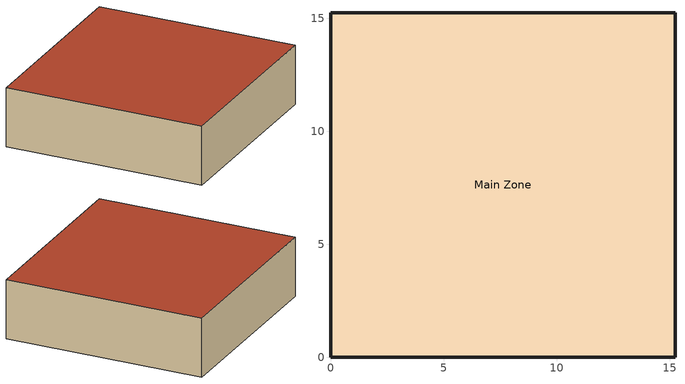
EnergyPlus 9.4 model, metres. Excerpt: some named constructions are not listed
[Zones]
Main Zone
 floor adiabatic (FLOOR): 15.24,0 0,0 0,15.24 15.24,15.24 z0
 wall outside (R13WALL): 0,0 15.24,0 15.24,15.24 0,15.24 0,0 z0:4.57
 roof outside (ROOF31): 0,15.24 0,0 15.24,0 15.24,15.24 z4.57
[Table:IndependentVariable]
Mode4_Ma: Linear, Cubic, 1, 0, Dimensionless, 2.124, 2.5059, 2.8878
Mode4_OAF; Mode5_OAF: Linear, Cubic, 1, 0, Dimensionless, -100, 0, 100
Mode4_Toa: Linear, Cubic, 100, -20, Dimensionless, 14.088, 18.879, 23.67
Mode4_Tra; Mode5_Tra: Linear, Cubic, 100, -20, Dimensionless, -100, 0, 100
Mode4_Woa: Linear, Cubic, 0.03, 0, Dimensionless, 0.00482, 0.00516, 0.00857, 0.00901, 0.01229, 0.01232
Mode4_Wra; Mode5_Wra: Linear, Cubic, 0.03, 0, Dimensionless, -100, 0, 100
Mode5_Ma: Linear, Cubic, 1, 0, Dimensionless, 2.19992, 2.60876, 3.0176
Mode5_Toa: Linear, Cubic, 100, -20, Dimensionless, 12.1111, 17.33055, 22.55
Mode5_Woa: Linear, Cubic, 0.03, 0, Dimensionless, 0.00757, 0.00835, 0.00851, 0.00978, 0.01176, 0.012
[Table:IndependentVariableList]
Mode4_IndependentVariableList: Mode4_Toa, Mode4_Woa, Mode4_Tra, Mode4_Wra, Mode4_Ma, Mode4_OAF
Mode5_IndependentVariableList: Mode5_Toa, Mode5_Woa, Mode5_Tra, Mode5_Wra, Mode5_Ma, Mode5_OAF
[Table:Lookup]
Mode4_TSA_lookup: Mode4_IndependentVariableList, 9999, -9999, DivisorOnly, Dimensionless, 15.4992, 15.4992, 15.4992, 15.52686, 15.52686, 15.52686, 15.55452, 15.55452, 15.55452, 15.4992, 15.4992, 15.4992, 15.52686, 15.52686, 15.52686, 15.55452, 15.55452, 15.55452, 15.4992, 15.4992, 15.4992, 15.52686, 15.52686, 15.52686, 15.55452, 15.55452, 15.55452, 15.4992, 15.4992, 15.4992, 15.52686, 15.52686, 15.52686, 15.55452, 15.55452, 15.55452, 15.4992, 15.4992, 15.4992, 15.52686, 15.52686, 15.52686, 15.55452, 15.55452, 15.55452, 15.4992, 15.4992, 15.4992, 15.52686, 15.52686, 15.52686, 15.55452, 15.55452, 15.55452, 15.4992, 15.4992, 15.4992, 15.52686, 15.52686, 15.52686, 15.55452, 15.55452, 15.55452, 15.4992, 15.4992, 15.4992, 15.52686, 15.52686, 15.52686, 15.55452, 15.55452, 15.55452, 15.4992, 15.4992, 15.4992, 15.52686, 15.52686, 15.52686, 15.55452, 15.55452, 15.55452, 15.50075, 15.50075, 15.50075, 15.52841, 15.52841, 15.52841, 15.55607, 15.55607, 15.55607, 15.50075, 15.50075, 15.50075, 15.52841, 15.52841, 15.52841, 15.55607, 15.55607, 15.55607, 15.50075, 15.50075, 15.50075, 15.52841, 15.52841, 15.52841, 15.55607, 15.55607, 15.55607, 15.50075, 15.50075, 15.50075, 15.52841, 15.52841, 15.52841, 15.55607, 15.55607, 15.55607, 15.50075, 15.50075, 15.50075, 15.52841, 15.52841, 15.52841, 15.55607, 15.55607, 15.55607, 15.50075, 15.50075, 15.50075, 15.52841, 15.52841, 15.52841, 15.55607, 15.55607, 15.55607, 15.50075, 15.50075, 15.50075, 15.52841, 15.52841, 15.52841, 15.55607, 15.55607, 15.55607, 15.50075, 15.50075, 15.50075, 15.52841, 15.52841, 15.52841, 15.55607, 15.55607, 15.55607, 15.50075, 15.50075, 15.50075, 15.52841, 15.52841, 15.52841, 15.55607, 15.55607, 15.55607, 15.5163, 15.5163, 15.5163, 15.54396, 15.54396, 15.54396, 15.57162, 15.57162, 15.57162, 15.5163, 15.5163, 15.5163, 15.54396, 15.54396, 15.54396, 15.57162, 15.57162, 15.57162, 15.5163, 15.5163, 15.5163, 15.54396, 15.54396, 15.54396, 15.57162, 15.57162, 15.57162, 15.5163, 15.5163, 15.5163, 15.54396, 15.54396, 15.54396, 15.57162, 15.57162, 15.57162, 15.5163, 15.5163, 15.5163, 15.54396, 15.54396, 15.54396, 15.57162, 15.57162, 15.57162, 15.5163, 15.5163, 15.5163, 15.54396, 15.54396, 15.54396, 15.57162, 15.57162, 15.57162, 15.5163, 15.5163, 15.5163, 15.54396, 15.54396, 15.54396, 15.57162, 15.57162, 15.57162, 15.5163, 15.5163, 15.5163, 15.54396, 15.54396, 15.54396, 15.57162, 15.57162, 15.57162, 15.5163, 15.5163, 15.5163, 15.54396, 15.54396, 15.54396, 15.57162, 15.57162, 15.57162, 15.51832, 15.51832, 15.51832, 15.54598, 15.54598, 15.54598, 15.57364, 15.57364, 15.57364, 15.51832, 15.51832, 15.51832, 15.54598, 15.54598, 15.54598, 15.57364, 15.57364, 15.57364, 15.51832, 15.51832, 15.51832, 15.54598, 15.54598, 15.54598, 15.57364, 15.57364, 15.57364, 15.51832, 15.51832, 15.51832, 15.54598, 15.54598, 15.54598, 15.57364, 15.57364, 15.57364, 15.51832, 15.51832, 15.51832, 15.54598, 15.54598, 15.54598, 15.57364, 15.57364, 15.57364, 15.51832, 15.51832, 15.51832, 15.54598, 15.54598, 15.54598, 15.57364, 15.57364, 15.57364, 15.51832, 15.51832, 15.51832, 15.54598, 15.54598, 15.54598, 15.57364, 15.57364, 15.57364, 15.51832, 15.51832, 15.51832, 15.54598, 15.54598, 15.54598, 15.57364, 15.57364, 15.57364, 15.51832, 15.51832, 15.51832, 15.54598, 15.54598, 15.54598, 15.57364, 15.57364, 15.57364, 15.53327, 15.53327, 15.53327, 15.56093, 15.56093, 15.56093, 15.58859, 15.58859, 15.58859, 15.53327, 15.53327, 15.53327, 15.56093, 15.56093, 15.56093, 15.58859, 15.58859, 15.58859, 15.53327, 15.53327, 15.53327, 15.56093, 15.56093, 15.56093, 15.58859, 15.58859, 15.58859, 15.53327, 15.53327, 15.53327, 15.56093, 15.56093, 15.56093, 15.58859, 15.58859, 15.58859, 15.53327, 15.53327, 15.53327, 15.56093, 15.56093, 15.56093, 15.58859, 15.58859, 15.58859, 15.53327, 15.53327, 15.53327, 15.56093, 15.56093, 15.56093, 15.58859, 15.58859, 15.58859, 15.53327, 15.53327, 15.53327, 15.56093, 15.56093, 15.56093, 15.58859, 15.58859, 15.58859, 15.53327, 15.53327, 15.53327, 15.56093, 15.56093, 15.56093, 15.58859, 15.58859, 15.58859, 15.53327, 15.53327, 15.53327, 15.56093, 15.56093, 15.56093, 15.58859, 15.58859, 15.58859, 15.53341, 15.53341, 15.53341, 15.56107, 15.56107, 15.56107, 15.58873, 15.58873, 15.58873, 15.53341, 15.53341, 15.53341, 15.56107, 15.56107, 15.56107, 15.58873, 15.58873, 15.58873, 15.53341, 15.53341, 15.53341, 15.56107, 15.56107, 15.56107, 15.58873, 15.58873, 15.58873, 15.53341, 15.53341, 15.53341, 15.56107, 15.56107, 15.56107, 15.58873, 15.58873, 15.58873, 15.53341, 15.53341, 15.53341, 15.56107, 15.56107, 15.56107, 15.58873, 15.58873, 15.58873, 15.53341, 15.53341, 15.53341, 15.56107, 15.56107, 15.56107, 15.58873, 15.58873, 15.58873, 15.53341, 15.53341, 15.53341, 15.56107, 15.56107, 15.56107, 15.58873, 15.58873, 15.58873, 15.53341, 15.53341, 15.53341, 15.56107, 15.56107, 15.56107, 15.58873, 15.58873, 15.58873, 15.53341, 15.53341, 15.53341, 15.56107, 15.56107, 15.56107, 15.58873, 15.58873, 15.58873, 19.64523, 19.64523, 19.64523, 19.67289, 19.67289, 19.67289, 19.70055, 19.70055, 19.70055, 19.64523, 19.64523, 19.64523, 19.67289, 19.67289, 19.67289, 19.70055, 19.70055, 19.70055, 19.64523, 19.64523, 19.64523, 19.67289, 19.67289, 19.67289, 19.70055, 19.70055, 19.70055, 19.64523, 19.64523, 19.64523, 19.67289, 19.67289, 19.67289, 19.70055, 19.70055, 19.70055, 19.64523, 19.64523, 19.64523, 19.67289, 19.67289, 19.67289, 19.70055, 19.70055, 19.70055, 19.64523, 19.64523, 19.64523, 19.67289, 19.67289, 19.67289, 19.70055, 19.70055, 19.70055, 19.64523, 19.64523, 19.64523, 19.67289, 19.67289, 19.67289, 19.70055, 19.70055, 19.70055, 19.64523, 19.64523, 19.64523, 19.67289, 19.67289, 19.67289, 19.70055, 19.70055, 19.70055, 19.64523, 19.64523, 19.64523, 19.67289, 19.67289, 19.67289, 19.70055, 19.70055, 19.70055, 19.64679, 19.64679, 19.64679, 19.67445, 19.67445, 19.67445, 19.70211, 19.70211, 19.70211, 19.64679, 19.64679, 19.64679, 19.67445, 19.67445, 19.67445, 19.70211, 19.70211, 19.70211, 19.64679, 19.64679, 19.64679, 19.67445, 19.67445, 19.67445, 19.70211, 19.70211, 19.70211, 19.64679, 19.64679, 19.64679, 19.67445, 19.67445, 19.67445, 19.70211, 19.70211, 19.70211, 19.64679, 19.64679, 19.64679, 19.67445, 19.67445, 19.67445, 19.70211, 19.70211, 19.70211, 19.64679, 19.64679, 19.64679, 19.67445, 19.67445, 19.67445, 19.70211, 19.70211, 19.70211, 19.64679, 19.64679, 19.64679, 19.67445, 19.67445, 19.67445, 19.70211, 19.70211, 19.70211, 19.64679, 19.64679, 19.64679, 19.67445, 19.67445, 19.67445, 19.70211, 19.70211, 19.70211, 19.64679, 19.64679, 19.64679, 19.67445, 19.67445, 19.67445, 19.70211, 19.70211, 19.70211, 19.66233, 19.66233, 19.66233, 19.68999, 19.68999, 19.68999, 19.71765, 19.71765, 19.71765, 19.66233, 19.66233, 19.66233, 19.68999, 19.68999, 19.68999, 19.71765, 19.71765, 19.71765, 19.66233, 19.66233, 19.66233, 19.68999, 19.68999, 19.68999, 19.71765, 19.71765, 19.71765, 19.66233, 19.66233, 19.66233, 19.68999, 19.68999, 19.68999, 19.71765, 19.71765, 19.71765, 19.66233, 19.66233, 19.66233, 19.68999, 19.68999, 19.68999, 19.71765, 19.71765, 19.71765, 19.66233, 19.66233, 19.66233, 19.68999, 19.68999, 19.68999, 19.71765, 19.71765, 19.71765, 19.66233, 19.66233, 19.66233, 19.68999, 19.68999, 19.68999, 19.71765, 19.71765, 19.71765, 19.66233, 19.66233, 19.66233, 19.68999, 19.68999, 19.68999, 19.71765, 19.71765, 19.71765, 19.66233, 19.66233, 19.66233, 19.68999, 19.68999, 19.68999, 19.71765, 19.71765, 19.71765, 19.66434, 19.66434, 19.66434, 19.692, 19.692, 19.692, 19.71966, 19.71966, 19.71966, 19.66434, 19.66434, 19.66434, 19.692, 19.692, 19.692, 19.71966, 19.71966, 19.71966, 19.66434, 19.66434, 19.66434, 19.692, 19.692, 19.692, 19.71966, 19.71966, 19.71966, 19.66434, 19.66434, 19.66434, 19.692, 19.692, 19.692, 19.71966, 19.71966, 19.71966, 19.66434, 19.66434, 19.66434, 19.692, 19.692, 19.692, 19.71966, 19.71966, 19.71966, 19.66434, 19.66434, 19.66434, 19.692, 19.692, 19.692, 19.71966, 19.71966, 19.71966, 19.66434, 19.66434, 19.66434, 19.692, 19.692, 19.692, 19.71966, 19.71966, 19.71966, 19.66434, 19.66434, 19.66434, 19.692, 19.692, 19.692, 19.71966, 19.71966, 19.71966, 19.66434, 19.66434, 19.66434, 19.692, 19.692, 19.692, 19.71966, 19.71966, 19.71966, 19.67929, 19.67929, 19.67929, 19.70695, 19.70695, 19.70695, 19.73461, 19.73461, 19.73461, 19.67929, 19.67929, 19.67929, 19.70695, 19.70695, 19.70695, 19.73461, 19.73461, 19.73461, 19.67929, 19.67929, 19.67929, 19.70695, 19.70695, 19.70695, 19.73461, 19.73461, 19.73461, 19.67929, 19.67929, 19.67929, 19.70695, 19.70695, 19.70695, 19.73461, 19.73461, 19.73461, 19.67929, 19.67929, 19.67929, 19.70695, 19.70695, 19.70695, 19.73461, 19.73461, 19.73461, 19.67929, 19.67929, 19.67929, 19.70695, 19.70695, 19.70695, 19.73461, 19.73461, 19.73461, 19.67929, 19.67929, 19.67929, 19.70695, 19.70695, 19.70695, 19.73461, 19.73461, 19.73461, 19.67929, 19.67929, 19.67929, 19.70695, 19.70695, 19.70695, 19.73461, 19.73461, 19.73461, 19.67929, 19.67929, 19.67929, 19.70695, 19.70695, 19.70695, 19.73461, 19.73461, 19.73461, 19.67943, 19.67943, 19.67943, 19.70709, 19.70709, 19.70709, 19.73476, 19.73476, 19.73476, 19.67943, 19.67943, 19.67943, 19.70709, 19.70709, 19.70709, 19.73476, 19.73476, 19.73476, 19.67943, 19.67943, 19.67943, 19.70709, 19.70709, 19.70709, 19.73476, 19.73476, 19.73476, 19.67943, 19.67943, 19.67943, 19.70709, 19.70709, 19.70709, 19.73476, 19.73476, 19.73476, 19.67943, 19.67943, 19.67943, 19.70709, 19.70709, 19.70709, 19.73476, 19.73476, 19.73476, 19.67943, 19.67943, 19.67943, 19.70709, 19.70709, 19.70709, 19.73476, 19.73476, 19.73476, 19.67943, 19.67943, 19.67943, 19.70709, 19.70709, 19.70709, 19.73476, 19.73476, 19.73476, 19.67943, 19.67943, 19.67943, 19.70709, 19.70709, 19.70709, 19.73476, 19.73476, 19.73476, 19.67943, 19.67943, 19.67943, 19.70709, 19.70709, 19.70709, 19.73476, 19.73476, 19.73476, 23.79127, 23.79127, 23.79127, 23.81893, 23.81893, 23.81893, 23.84659, 23.84659, 23.84659, 23.79127, 23.79127, 23.79127, 23.81893, 23.81893, 23.81893, 23.84659, 23.84659, 23.84659, 23.79127, 23.79127, 23.79127, 23.81893, 23.81893, 23.81893, 23.84659, 23.84659, 23.84659, 23.79127, 23.79127, 23.79127, 23.81893, 23.81893, 23.81893, 23.84659, 23.84659, 23.84659, 23.79127, 23.79127, 23.79127, 23.81893, 23.81893, 23.81893, 23.84659, 23.84659, 23.84659, 23.79127, 23.79127, 23.79127, 23.81893, 23.81893, 23.81893, 23.84659, 23.84659, 23.84659, 23.79127, 23.79127, 23.79127, 23.81893, 23.81893, 23.81893, 23.84659, 23.84659, 23.84659, 23.79127, 23.79127, 23.79127, 23.81893, 23.81893, 23.81893, 23.84659, 23.84659, 23.84659, 23.79127, 23.79127, 23.79127, 23.81893, 23.81893, 23.81893, 23.84659, 23.84659, 23.84659, 23.79283, 23.79283, 23.79283, 23.82049, 23.82049, 23.82049, 23.84815, 23.84815, 23.84815, 23.79283, 23.79283, 23.79283, 23.82049, 23.82049, 23.82049, 23.84815, 23.84815, 23.84815, 23.79283, 23.79283, 23.79283, 23.82049, 23.82049, 23.82049, 23.84815, 23.84815, 23.84815, 23.79283, 23.79283, 23.79283, 23.82049, 23.82049, 23.82049, 23.84815, 23.84815, 23.84815, 23.79283, 23.79283, 23.79283, 23.82049, 23.82049, 23.82049, 23.84815, 23.84815, 23.84815, 23.79283, 23.79283, 23.79283, 23.82049, 23.82049, 23.82049, 23.84815, 23.84815, 23.84815, 23.79283, 23.79283, 23.79283, 23.82049, 23.82049, 23.82049, 23.84815, 23.84815, 23.84815, 23.79283, 23.79283, 23.79283, 23.82049, 23.82049, 23.82049, 23.84815, 23.84815, 23.84815, 23.79283, 23.79283, 23.79283, 23.82049, 23.82049, 23.82049, 23.84815, 23.84815, 23.84815, 23.80836, 23.80836, 23.80836, 23.83602, 23.83602, 23.83602, 23.86369, 23.86369, 23.86369, 23.80836, 23.80836, 23.80836, 23.83602, 23.83602, 23.83602, 23.86369, 23.86369, 23.86369, 23.80836, 23.80836, 23.80836, 23.83602, 23.83602, 23.83602, 23.86369, 23.86369, 23.86369, 23.80836, 23.80836, 23.80836, 23.83602, 23.83602, 23.83602, 23.86369, 23.86369, 23.86369, 23.80836, 23.80836, 23.80836, 23.83602, 23.83602, 23.83602, 23.86369, 23.86369, 23.86369, 23.80836, 23.80836, 23.80836, 23.83602, 23.83602, 23.83602, 23.86369, 23.86369, 23.86369, 23.80836, 23.80836, 23.80836, 23.83602, 23.83602, 23.83602, 23.86369, 23.86369, 23.86369, 23.80836, 23.80836, 23.80836, 23.83602, 23.83602, 23.83602, 23.86369, 23.86369, 23.86369, 23.80836, 23.80836, 23.80836, 23.83602, 23.83602, 23.83602, 23.86369, 23.86369, 23.86369, 23.81037, 23.81037, 23.81037, 23.83803, 23.83803, 23.83803, 23.86569, 23.86569, 23.86569, 23.81037, 23.81037, 23.81037, 23.83803, 23.83803, 23.83803, 23.86569, 23.86569, 23.86569, 23.81037, 23.81037, 23.81037, 23.83803, 23.83803, 23.83803, 23.86569, 23.86569, 23.86569, 23.81037, 23.81037, 23.81037, 23.83803, 23.83803, 23.83803, 23.86569, 23.86569, 23.86569, 23.81037, 23.81037, 23.81037, 23.83803, 23.83803, 23.83803, 23.86569, 23.86569, 23.86569, 23.81037, 23.81037, 23.81037, 23.83803, 23.83803, 23.83803, 23.86569, 23.86569, 23.86569, 23.81037, 23.81037, 23.81037, 23.83803, 23.83803, 23.83803, 23.86569, 23.86569, 23.86569, 23.81037, 23.81037, 23.81037, 23.83803, 23.83803, 23.83803, 23.86569, 23.86569, 23.86569, 23.81037, 23.81037, 23.81037, 23.83803, 23.83803, 23.83803, 23.86569, 23.86569, 23.86569, 23.82533, 23.82533, 23.82533, 23.85299, 23.85299, 23.85299, 23.88065, 23.88065, 23.88065, 23.82533, 23.82533, 23.82533, 23.85299, 23.85299, 23.85299, 23.88065, 23.88065, 23.88065, 23.82533, 23.82533, 23.82533, 23.85299, 23.85299, 23.85299, 23.88065, 23.88065, 23.88065, 23.82533, 23.82533, 23.82533, 23.85299, 23.85299, 23.85299, 23.88065, 23.88065, 23.88065, 23.82533, 23.82533, 23.82533, 23.85299, 23.85299, 23.85299, 23.88065, 23.88065, 23.88065, 23.82533, 23.82533, 23.82533, 23.85299, 23.85299, 23.85299, 23.88065, 23.88065, 23.88065, 23.82533, 23.82533, 23.82533, 23.85299, 23.85299, 23.85299, 23.88065, 23.88065, 23.88065, 23.82533, 23.82533, 23.82533, 23.85299, 23.85299, 23.85299, 23.88065, 23.88065, 23.88065, 23.82533, 23.82533, 23.82533, 23.85299, 23.85299, 23.85299, 23.88065, 23.88065, 23.88065, 23.82547, 23.82547, 23.82547, 23.85313, 23.85313, 23.85313, 23.88079, 23.88079, 23.88079, 23.82547, 23.82547, 23.82547, 23.85313, 23.85313, 23.85313, 23.88079, 23.88079, 23.88079, 23.82547, 23.82547, 23.82547, 23.85313, 23.85313, 23.85313, 23.88079, 23.88079, 23.88079, 23.82547, 23.82547, 23.82547, 23.85313, 23.85313, 23.85313, 23.88079, 23.88079, 23.88079, 23.82547, 23.82547, 23.82547, 23.85313, 23.85313, 23.85313, 23.88079, 23.88079, 23.88079, 23.82547, 23.82547, 23.82547, 23.85313, 23.85313, 23.85313, 23.88079, 23.88079, 23.88079, 23.82547, 23.82547, 23.82547, 23.85313, 23.85313, 23.85313, 23.88079, 23.88079, 23.88079, 23.82547, 23.82547, 23.82547, 23.85313, 23.85313, 23.85313, 23.88079, 23.88079, 23.88079, 23.82547, 23.82547, 23.82547, 23.85313, 23.85313, 23.85313, 23.88079, 23.88079, 23.88079
Mode4_wSA_lookup: Mode4_IndependentVariableList, 9999, -9999, DivisorOnly, Dimensionless, 0.00482, 0.00482, 0.00482, 0.00482, 0.00482, 0.00482, 0.00482, 0.00482, 0.00482, 0.00482, 0.00482, 0.00482, 0.00482, 0.00482, 0.00482, 0.00482, 0.00482, 0.00482, 0.00482, 0.00482, 0.00482, 0.00482, 0.00482, 0.00482, 0.00482, 0.00482, 0.00482, 0.00482, 0.00482, 0.00482, 0.00482, 0.00482, 0.00482, 0.00482, 0.00482, 0.00482, 0.00482, 0.00482, 0.00482, 0.00482, 0.00482, 0.00482, 0.00482, 0.00482, 0.00482, 0.00482, 0.00482, 0.00482, 0.00482, 0.00482, 0.00482, 0.00482, 0.00482, 0.00482, 0.00482, 0.00482, 0.00482, 0.00482, 0.00482, 0.00482, 0.00482, 0.00482, 0.00482, 0.00482, 0.00482, 0.00482, 0.00482, 0.00482, 0.00482, 0.00482, 0.00482, 0.00482, 0.00482, 0.00482, 0.00482, 0.00482, 0.00482, 0.00482, 0.00482, 0.00482, 0.00482, 0.00516, 0.00516, 0.00516, 0.00516, 0.00516, 0.00516, 0.00516, 0.00516, 0.00516, 0.00516, 0.00516, 0.00516, 0.00516, 0.00516, 0.00516, 0.00516, 0.00516, 0.00516, 0.00516, 0.00516, 0.00516, 0.00516, 0.00516, 0.00516, 0.00516, 0.00516, 0.00516, 0.00516, 0.00516, 0.00516, 0.00516, 0.00516, 0.00516, 0.00516, 0.00516, 0.00516, 0.00516, 0.00516, 0.00516, 0.00516, 0.00516, 0.00516, 0.00516, 0.00516, 0.00516, 0.00516, 0.00516, 0.00516, 0.00516, 0.00516, 0.00516, 0.00516, 0.00516, 0.00516, 0.00516, 0.00516, 0.00516, 0.00516, 0.00516, 0.00516, 0.00516, 0.00516, 0.00516, 0.00516, 0.00516, 0.00516, 0.00516, 0.00516, 0.00516, 0.00516, 0.00516, 0.00516, 0.00516, 0.00516, 0.00516, 0.00516, 0.00516, 0.00516, 0.00516, 0.00516, 0.00516, 0.00857, 0.00857, 0.00857, 0.00857, 0.00857, 0.00857, 0.00857, 0.00857, 0.00857, 0.00857, 0.00857, 0.00857, 0.00857, 0.00857, 0.00857, 0.00857, 0.00857, 0.00857, 0.00857, 0.00857, 0.00857, 0.00857, 0.00857, 0.00857, 0.00857, 0.00857, 0.00857, 0.00857, 0.00857, 0.00857, 0.00857, 0.00857, 0.00857, 0.00857, 0.00857, 0.00857, 0.00857, 0.00857, 0.00857, 0.00857, 0.00857, 0.00857, 0.00857, 0.00857, 0.00857, 0.00857, 0.00857, 0.00857, 0.00857, 0.00857, 0.00857, 0.00857, 0.00857, 0.00857, 0.00857, 0.00857, 0.00857, 0.00857, 0.00857, 0.00857, 0.00857, 0.00857, 0.00857, 0.00857, 0.00857, 0.00857, 0.00857, 0.00857, 0.00857, 0.00857, 0.00857, 0.00857, 0.00857, 0.00857, 0.00857, 0.00857, 0.00857, 0.00857, 0.00857, 0.00857, 0.00857, 0.00901, 0.00901, 0.00901, 0.00901, 0.00901, 0.00901, 0.00901, 0.00901, 0.00901, 0.00901, 0.00901, 0.00901, 0.00901, 0.00901, 0.00901, 0.00901, 0.00901, 0.00901, 0.00901, 0.00901, 0.00901, 0.00901, 0.00901, 0.00901, 0.00901, 0.00901, 0.00901, 0.00901, 0.00901, 0.00901, 0.00901, 0.00901, 0.00901, 0.00901, 0.00901, 0.00901, 0.00901, 0.00901, 0.00901, 0.00901, 0.00901, 0.00901, 0.00901, 0.00901, 0.00901, 0.00901, 0.00901, 0.00901, 0.00901, 0.00901, 0.00901, 0.00901, 0.00901, 0.00901, 0.00901, 0.00901, 0.00901, 0.00901, 0.00901, 0.00901, 0.00901, 0.00901, 0.00901, 0.00901, 0.00901, 0.00901, 0.00901, 0.00901, 0.00901, 0.00901, 0.00901, 0.00901, 0.00901, 0.00901, 0.00901, 0.00901, 0.00901, 0.00901, 0.00901, 0.00901, 0.00901, 0.01229, 0.01229, 0.01229, 0.01229, 0.01229, 0.01229, 0.01229, 0.01229, 0.01229, 0.01229, 0.01229, 0.01229, 0.01229, 0.01229, 0.01229, 0.01229, 0.01229, 0.01229, 0.01229, 0.01229, 0.01229, 0.01229, 0.01229, 0.01229, 0.01229, 0.01229, 0.01229, 0.01229, 0.01229, 0.01229, 0.01229, 0.01229, 0.01229, 0.01229, 0.01229, 0.01229, 0.01229, 0.01229, 0.01229, 0.01229, 0.01229, 0.01229, 0.01229, 0.01229, 0.01229, 0.01229, 0.01229, 0.01229, 0.01229, 0.01229, 0.01229, 0.01229, 0.01229, 0.01229, 0.01229, 0.01229, 0.01229, 0.01229, 0.01229, 0.01229, 0.01229, 0.01229, 0.01229, 0.01229, 0.01229, 0.01229, 0.01229, 0.01229, 0.01229, 0.01229, 0.01229, 0.01229, 0.01229, 0.01229, 0.01229, 0.01229, 0.01229, 0.01229, 0.01229, 0.01229, 0.01229, 0.01232, 0.01232, 0.01232, 0.01232, 0.01232, 0.01232, 0.01232, 0.01232, 0.01232, 0.01232, 0.01232, 0.01232, 0.01232, 0.01232, 0.01232, 0.01232, 0.01232, 0.01232, 0.01232, 0.01232, 0.01232, 0.01232, 0.01232, 0.01232, 0.01232, 0.01232, 0.01232, 0.01232, 0.01232, 0.01232, 0.01232, 0.01232, 0.01232, 0.01232, 0.01232, 0.01232, 0.01232, 0.01232, 0.01232, 0.01232, 0.01232, 0.01232, 0.01232, 0.01232, 0.01232, 0.01232, 0.01232, 0.01232, 0.01232, 0.01232, 0.01232, 0.01232, 0.01232, 0.01232, 0.01232, 0.01232, 0.01232, 0.01232, 0.01232, 0.01232, 0.01232, 0.01232, 0.01232, 0.01232, 0.01232, 0.01232, 0.01232, 0.01232, 0.01232, 0.01232, 0.01232, 0.01232, 0.01232, 0.01232, 0.01232, 0.01232, 0.01232, 0.01232, 0.01232, 0.01232, 0.01232, 0.00482, 0.00482, 0.00482, 0.00482, 0.00482, 0.00482, 0.00482, 0.00482, 0.00482, 0.00482, 0.00482, 0.00482, 0.00482, 0.00482, 0.00482, 0.00482, 0.00482, 0.00482, 0.00482, 0.00482, 0.00482, 0.00482, 0.00482, 0.00482, 0.00482, 0.00482, 0.00482, 0.00482, 0.00482, 0.00482, 0.00482, 0.00482, 0.00482, 0.00482, 0.00482, 0.00482, 0.00482, 0.00482, 0.00482, 0.00482, 0.00482, 0.00482, 0.00482, 0.00482, 0.00482, 0.00482, 0.00482, 0.00482, 0.00482, 0.00482, 0.00482, 0.00482, 0.00482, 0.00482, 0.00482, 0.00482, 0.00482, 0.00482, 0.00482, 0.00482, 0.00482, 0.00482, 0.00482, 0.00482, 0.00482, 0.00482, 0.00482, 0.00482, 0.00482, 0.00482, 0.00482, 0.00482, 0.00482, 0.00482, 0.00482, 0.00482, 0.00482, 0.00482, 0.00482, 0.00482, 0.00482, 0.00516, 0.00516, 0.00516, 0.00516, 0.00516, 0.00516, 0.00516, 0.00516, 0.00516, 0.00516, 0.00516, 0.00516, 0.00516, 0.00516, 0.00516, 0.00516, 0.00516, 0.00516, 0.00516, 0.00516, 0.00516, 0.00516, 0.00516, 0.00516, 0.00516, 0.00516, 0.00516, 0.00516, 0.00516, 0.00516, 0.00516, 0.00516, 0.00516, 0.00516, 0.00516, 0.00516, 0.00516, 0.00516, 0.00516, 0.00516, 0.00516, 0.00516, 0.00516, 0.00516, 0.00516, 0.00516, 0.00516, 0.00516, 0.00516, 0.00516, 0.00516, 0.00516, 0.00516, 0.00516, 0.00516, 0.00516, 0.00516, 0.00516, 0.00516, 0.00516, 0.00516, 0.00516, 0.00516, 0.00516, 0.00516, 0.00516, 0.00516, 0.00516, 0.00516, 0.00516, 0.00516, 0.00516, 0.00516, 0.00516, 0.00516, 0.00516, 0.00516, 0.00516, 0.00516, 0.00516, 0.00516, 0.00857, 0.00857, 0.00857, 0.00857, 0.00857, 0.00857, 0.00857, 0.00857, 0.00857, 0.00857, 0.00857, 0.00857, 0.00857, 0.00857, 0.00857, 0.00857, 0.00857, 0.00857, 0.00857, 0.00857, 0.00857, 0.00857, 0.00857, 0.00857, 0.00857, 0.00857, 0.00857, 0.00857, 0.00857, 0.00857, 0.00857, 0.00857, 0.00857, 0.00857, 0.00857, 0.00857, 0.00857, 0.00857, 0.00857, 0.00857, 0.00857, 0.00857, 0.00857, 0.00857, 0.00857, 0.00857, 0.00857, 0.00857, 0.00857, 0.00857, 0.00857, 0.00857, 0.00857, 0.00857, 0.00857, 0.00857, 0.00857, 0.00857, 0.00857, 0.00857, 0.00857, 0.00857, 0.00857, 0.00857, 0.00857, 0.00857, 0.00857, 0.00857, 0.00857, 0.00857, 0.00857, 0.00857, 0.00857, 0.00857, 0.00857, 0.00857, 0.00857, 0.00857, 0.00857, 0.00857, 0.00857, 0.00901, 0.00901, 0.00901, 0.00901, 0.00901, 0.00901, 0.00901, 0.00901, 0.00901, 0.00901, 0.00901, 0.00901, 0.00901, 0.00901, 0.00901, 0.00901, 0.00901, 0.00901, 0.00901, 0.00901, 0.00901, 0.00901, 0.00901, 0.00901, 0.00901, 0.00901, 0.00901, 0.00901, 0.00901, 0.00901, 0.00901, 0.00901, 0.00901, 0.00901, 0.00901, 0.00901, 0.00901, 0.00901, 0.00901, 0.00901, 0.00901, 0.00901, 0.00901, 0.00901, 0.00901, 0.00901, 0.00901, 0.00901, 0.00901, 0.00901, 0.00901, 0.00901, 0.00901, 0.00901, 0.00901, 0.00901, 0.00901, 0.00901, 0.00901, 0.00901, 0.00901, 0.00901, 0.00901, 0.00901, 0.00901, 0.00901, 0.00901, 0.00901, 0.00901, 0.00901, 0.00901, 0.00901, 0.00901, 0.00901, 0.00901, 0.00901, 0.00901, 0.00901, 0.00901, 0.00901, 0.00901, 0.01229, 0.01229, 0.01229, 0.01229, 0.01229, 0.01229, 0.01229, 0.01229, 0.01229, 0.01229, 0.01229, 0.01229, 0.01229, 0.01229, 0.01229, 0.01229, 0.01229, 0.01229, 0.01229, 0.01229, 0.01229, 0.01229, 0.01229, 0.01229, 0.01229, 0.01229, 0.01229, 0.01229, 0.01229, 0.01229, 0.01229, 0.01229, 0.01229, 0.01229, 0.01229, 0.01229, 0.01229, 0.01229, 0.01229, 0.01229, 0.01229, 0.01229, 0.01229, 0.01229, 0.01229, 0.01229, 0.01229, 0.01229, 0.01229, 0.01229, 0.01229, 0.01229, 0.01229, 0.01229, 0.01229, 0.01229, 0.01229, 0.01229, 0.01229, 0.01229, 0.01229, 0.01229, 0.01229, 0.01229, 0.01229, 0.01229, 0.01229, 0.01229, 0.01229, 0.01229, 0.01229, 0.01229, 0.01229, 0.01229, 0.01229, 0.01229, 0.01229, 0.01229, 0.01229, 0.01229, 0.01229, 0.01232, 0.01232, 0.01232, 0.01232, 0.01232, 0.01232, 0.01232, 0.01232, 0.01232, 0.01232, 0.01232, 0.01232, 0.01232, 0.01232, 0.01232, 0.01232, 0.01232, 0.01232, 0.01232, 0.01232, 0.01232, 0.01232, 0.01232, 0.01232, 0.01232, 0.01232, 0.01232, 0.01232, 0.01232, 0.01232, 0.01232, 0.01232, 0.01232, 0.01232, 0.01232, 0.01232, 0.01232, 0.01232, 0.01232, 0.01232, 0.01232, 0.01232, 0.01232, 0.01232, 0.01232, 0.01232, 0.01232, 0.01232, 0.01232, 0.01232, 0.01232, 0.01232, 0.01232, 0.01232, 0.01232, 0.01232, 0.01232, 0.01232, 0.01232, 0.01232, 0.01232, 0.01232, 0.01232, 0.01232, 0.01232, 0.01232, 0.01232, 0.01232, 0.01232, 0.01232, 0.01232, 0.01232, 0.01232, 0.01232, 0.01232, 0.01232, 0.01232, 0.01232, 0.01232, 0.01232, 0.01232, 0.00482, 0.00482, 0.00482, 0.00482, 0.00482, 0.00482, 0.00482, 0.00482, 0.00482, 0.00482, 0.00482, 0.00482, 0.00482, 0.00482, 0.00482, 0.00482, 0.00482, 0.00482, 0.00482, 0.00482, 0.00482, 0.00482, 0.00482, 0.00482, 0.00482, 0.00482, 0.00482, 0.00482, 0.00482, 0.00482, 0.00482, 0.00482, 0.00482, 0.00482, 0.00482, 0.00482, 0.00482, 0.00482, 0.00482, 0.00482, 0.00482, 0.00482, 0.00482, 0.00482, 0.00482, 0.00482, 0.00482, 0.00482, 0.00482, 0.00482, 0.00482, 0.00482, 0.00482, 0.00482, 0.00482, 0.00482, 0.00482, 0.00482, 0.00482, 0.00482, 0.00482, 0.00482, 0.00482, 0.00482, 0.00482, 0.00482, 0.00482, 0.00482, 0.00482, 0.00482, 0.00482, 0.00482, 0.00482, 0.00482, 0.00482, 0.00482, 0.00482, 0.00482, 0.00482, 0.00482, 0.00482, 0.00516, 0.00516, 0.00516, 0.00516, 0.00516, 0.00516, 0.00516, 0.00516, 0.00516, 0.00516, 0.00516, 0.00516, 0.00516, 0.00516, 0.00516, 0.00516, 0.00516, 0.00516, 0.00516, 0.00516, 0.00516, 0.00516, 0.00516, 0.00516, 0.00516, 0.00516, 0.00516, 0.00516, 0.00516, 0.00516, 0.00516, 0.00516, 0.00516, 0.00516, 0.00516, 0.00516, 0.00516, 0.00516, 0.00516, 0.00516, 0.00516, 0.00516, 0.00516, 0.00516, 0.00516, 0.00516, 0.00516, 0.00516, 0.00516, 0.00516, 0.00516, 0.00516, 0.00516, 0.00516, 0.00516, 0.00516, 0.00516, 0.00516, 0.00516, 0.00516, 0.00516, 0.00516, 0.00516, 0.00516, 0.00516, 0.00516, 0.00516, 0.00516, 0.00516, 0.00516, 0.00516, 0.00516, 0.00516, 0.00516, 0.00516, 0.00516, 0.00516, 0.00516, 0.00516, 0.00516, 0.00516, 0.00857, 0.00857, 0.00857, 0.00857, 0.00857, 0.00857, 0.00857, 0.00857, 0.00857, 0.00857, 0.00857, 0.00857, 0.00857, 0.00857, 0.00857, 0.00857, 0.00857, 0.00857, 0.00857, 0.00857, 0.00857, 0.00857, 0.00857, 0.00857, 0.00857, 0.00857, 0.00857, 0.00857, 0.00857, 0.00857, 0.00857, 0.00857, 0.00857, 0.00857, 0.00857, 0.00857, 0.00857, 0.00857, 0.00857, 0.00857, 0.00857, 0.00857, 0.00857, 0.00857, 0.00857, 0.00857, 0.00857, 0.00857, 0.00857, 0.00857, 0.00857, 0.00857, 0.00857, 0.00857, 0.00857, 0.00857, 0.00857, 0.00857, 0.00857, 0.00857, 0.00857, 0.00857, 0.00857, 0.00857, 0.00857, 0.00857, 0.00857, 0.00857, 0.00857, 0.00857, 0.00857, 0.00857, 0.00857, 0.00857, 0.00857, 0.00857, 0.00857, 0.00857, 0.00857, 0.00857, 0.00857, 0.00901, 0.00901, 0.00901, 0.00901, 0.00901, 0.00901, 0.00901, 0.00901, 0.00901, 0.00901, 0.00901, 0.00901, 0.00901, 0.00901, 0.00901, 0.00901, 0.00901, 0.00901, 0.00901, 0.00901, 0.00901, 0.00901, 0.00901, 0.00901, 0.00901, 0.00901, 0.00901, 0.00901, 0.00901, 0.00901, 0.00901, 0.00901, 0.00901, 0.00901, 0.00901, 0.00901, 0.00901, 0.00901, 0.00901, 0.00901, 0.00901, 0.00901, 0.00901, 0.00901, 0.00901, 0.00901, 0.00901, 0.00901, 0.00901, 0.00901, 0.00901, 0.00901, 0.00901, 0.00901, 0.00901, 0.00901, 0.00901, 0.00901, 0.00901, 0.00901, 0.00901, 0.00901, 0.00901, 0.00901, 0.00901, 0.00901, 0.00901, 0.00901, 0.00901, 0.00901, 0.00901, 0.00901, 0.00901, 0.00901, 0.00901, 0.00901, 0.00901, 0.00901, 0.00901, 0.00901, 0.00901, 0.01229, 0.01229, 0.01229, 0.01229, 0.01229, 0.01229, 0.01229, 0.01229, 0.01229, 0.01229, 0.01229, 0.01229, 0.01229, 0.01229, 0.01229, 0.01229, 0.01229, 0.01229, 0.01229, 0.01229, 0.01229, 0.01229, 0.01229, 0.01229, 0.01229, 0.01229, 0.01229, 0.01229, 0.01229, 0.01229, 0.01229, 0.01229, 0.01229, 0.01229, 0.01229, 0.01229, 0.01229, 0.01229, 0.01229, 0.01229, 0.01229, 0.01229, 0.01229, 0.01229, 0.01229, 0.01229, 0.01229, 0.01229, 0.01229, 0.01229, 0.01229, 0.01229, 0.01229, 0.01229, 0.01229, 0.01229, 0.01229, 0.01229, 0.01229, 0.01229, 0.01229, 0.01229, 0.01229, 0.01229, 0.01229, 0.01229, 0.01229, 0.01229, 0.01229, 0.01229, 0.01229, 0.01229, 0.01229, 0.01229, 0.01229, 0.01229, 0.01229, 0.01229, 0.01229, 0.01229, 0.01229, 0.01232, 0.01232, 0.01232, 0.01232, 0.01232, 0.01232, 0.01232, 0.01232, 0.01232, 0.01232, 0.01232, 0.01232, 0.01232, 0.01232, 0.01232, 0.01232, 0.01232, 0.01232, 0.01232, 0.01232, 0.01232, 0.01232, 0.01232, 0.01232, 0.01232, 0.01232, 0.01232, 0.01232, 0.01232, 0.01232, 0.01232, 0.01232, 0.01232, 0.01232, 0.01232, 0.01232, 0.01232, 0.01232, 0.01232, 0.01232, 0.01232, 0.01232, 0.01232, 0.01232, 0.01232, 0.01232, 0.01232, 0.01232, 0.01232, 0.01232, 0.01232, 0.01232, 0.01232, 0.01232, 0.01232, 0.01232, 0.01232, 0.01232, 0.01232, 0.01232, 0.01232, 0.01232, 0.01232, 0.01232, 0.01232, 0.01232, 0.01232, 0.01232, 0.01232, 0.01232, 0.01232, 0.01232, 0.01232, 0.01232, 0.01232, 0.01232, 0.01232, 0.01232, 0.01232, 0.01232, 0.01232
Mode5_2ndFuel_lookup: Mode5_IndependentVariableList, 9999, -9999, 3.0176, DivisorOnly, Dimensionless, 52.40363, 52.40363, 52.40363, 60.13861, 60.13861, 60.13861, 67.24552, 67.24552, 67.24552, 52.40363, 52.40363, 52.40363, 60.13861, 60.13861, 60.13861, 67.24552, 67.24552, 67.24552, 52.40363, 52.40363, 52.40363, 60.13861, 60.13861, 60.13861, 67.24552, 67.24552, 67.24552, 52.40363, 52.40363, 52.40363, 60.13861, 60.13861, 60.13861, 67.24552, 67.24552, 67.24552, 52.40363, 52.40363, 52.40363, 60.13861, 60.13861, 60.13861, 67.24552, 67.24552, 67.24552, 52.40363, 52.40363, 52.40363, 60.13861, 60.13861, 60.13861, 67.24552, 67.24552, 67.24552, 52.40363, 52.40363, 52.40363, 60.13861, 60.13861, 60.13861, 67.24552, 67.24552, 67.24552, 52.40363, 52.40363, 52.40363, 60.13861, 60.13861, 60.13861, 67.24552, 67.24552, 67.24552, 52.40363, 52.40363, 52.40363, 60.13861, 60.13861, 60.13861, 67.24552, 67.24552, 67.24552, 52.68406, 52.68406, 52.68406, 60.47115, 60.47115, 60.47115, 67.63018, 67.63018, 67.63018, 52.68406, 52.68406, 52.68406, 60.47115, 60.47115, 60.47115, 67.63018, 67.63018, 67.63018, 52.68406, 52.68406, 52.68406, 60.47115, 60.47115, 60.47115, 67.63018, 67.63018, 67.63018, 52.68406, 52.68406, 52.68406, 60.47115, 60.47115, 60.47115, 67.63018, 67.63018, 67.63018, 52.68406, 52.68406, 52.68406, 60.47115, 60.47115, 60.47115, 67.63018, 67.63018, 67.63018, 52.68406, 52.68406, 52.68406, 60.47115, 60.47115, 60.47115, 67.63018, 67.63018, 67.63018, 52.68406, 52.68406, 52.68406, 60.47115, 60.47115, 60.47115, 67.63018, 67.63018, 67.63018, 52.68406, 52.68406, 52.68406, 60.47115, 60.47115, 60.47115, 67.63018, 67.63018, 67.63018, 52.68406, 52.68406, 52.68406, 60.47115, 60.47115, 60.47115, 67.63018, 67.63018, 67.63018, 52.84527, 52.84527, 52.84527, 60.32884, 60.32884, 60.32884, 67.8124, 67.8124, 67.8124, 52.84527, 52.84527, 52.84527, 60.32884, 60.32884, 60.32884, 67.8124, 67.8124, 67.8124, 52.84527, 52.84527, 52.84527, 60.32884, 60.32884, 60.32884, 67.8124, 67.8124, 67.8124, 52.84527, 52.84527, 52.84527, 60.32884, 60.32884, 60.32884, 67.8124, 67.8124, 67.8124, 52.84527, 52.84527, 52.84527, 60.32884, 60.32884, 60.32884, 67.8124, 67.8124, 67.8124, 52.84527, 52.84527, 52.84527, 60.32884, 60.32884, 60.32884, 67.8124, 67.8124, 67.8124, 52.84527, 52.84527, 52.84527, 60.32884, 60.32884, 60.32884, 67.8124, 67.8124, 67.8124, 52.84527, 52.84527, 52.84527, 60.32884, 60.32884, 60.32884, 67.8124, 67.8124, 67.8124, 52.84527, 52.84527, 52.84527, 60.32884, 60.32884, 60.32884, 67.8124, 67.8124, 67.8124, 53.29926, 53.29926, 53.29926, 60.8672, 60.8672, 60.8672, 68.43513, 68.43513, 68.43513, 53.29926, 53.29926, 53.29926, 60.8672, 60.8672, 60.8672, 68.43513, 68.43513, 68.43513, 53.29926, 53.29926, 53.29926, 60.8672, 60.8672, 60.8672, 68.43513, 68.43513, 68.43513, 53.29926, 53.29926, 53.29926, 60.8672, 60.8672, 60.8672, 68.43513, 68.43513, 68.43513, 53.29926, 53.29926, 53.29926, 60.8672, 60.8672, 60.8672, 68.43513, 68.43513, 68.43513, 53.29926, 53.29926, 53.29926, 60.8672, 60.8672, 60.8672, 68.43513, 68.43513, 68.43513, 53.29926, 53.29926, 53.29926, 60.8672, 60.8672, 60.8672, 68.43513, 68.43513, 68.43513, 53.29926, 53.29926, 53.29926, 60.8672, 60.8672, 60.8672, 68.43513, 68.43513, 68.43513, 53.29926, 53.29926, 53.29926, 60.8672, 60.8672, 60.8672, 68.43513, 68.43513, 68.43513, 54.00706, 54.00706, 54.00706, 61.70653, 61.70653, 61.70653, 69.40601, 69.40601, 69.40601, 54.00706, 54.00706, 54.00706, 61.70653, 61.70653, 61.70653, 69.40601, 69.40601, 69.40601, 54.00706, 54.00706, 54.00706, 61.70653, 61.70653, 61.70653, 69.40601, 69.40601, 69.40601, 54.00706, 54.00706, 54.00706, 61.70653, 61.70653, 61.70653, 69.40601, 69.40601, 69.40601, 54.00706, 54.00706, 54.00706, 61.70653, 61.70653, 61.70653, 69.40601, 69.40601, 69.40601, 54.00706, 54.00706, 54.00706, 61.70653, 61.70653, 61.70653, 69.40601, 69.40601, 69.40601, 54.00706, 54.00706, 54.00706, 61.70653, 61.70653, 61.70653, 69.40601, 69.40601, 69.40601, 54.00706, 54.00706, 54.00706, 61.70653, 61.70653, 61.70653, 69.40601, 69.40601, 69.40601, 54.00706, 54.00706, 54.00706, 61.70653, 61.70653, 61.70653, 69.40601, 69.40601, 69.40601, 54.09285, 54.09285, 54.09285, 61.80827, 61.80827, 61.80827, 69.52369, 69.52369, 69.52369, 54.09285, 54.09285, 54.09285, 61.80827, 61.80827, 61.80827, 69.52369, 69.52369, 69.52369, 54.09285, 54.09285, 54.09285, 61.80827, 61.80827, 61.80827, 69.52369, 69.52369, 69.52369, 54.09285, 54.09285, 54.09285, 61.80827, 61.80827, 61.80827, 69.52369, 69.52369, 69.52369, 54.09285, 54.09285, 54.09285, 61.80827, 61.80827, 61.80827, 69.52369, 69.52369, 69.52369, 54.09285, 54.09285, 54.09285, 61.80827, 61.80827, 61.80827, 69.52369, 69.52369, 69.52369, 54.09285, 54.09285, 54.09285, 61.80827, 61.80827, 61.80827, 69.52369, 69.52369, 69.52369, 54.09285, 54.09285, 54.09285, 61.80827, 61.80827, 61.80827, 69.52369, 69.52369, 69.52369, 54.09285, 54.09285, 54.09285, 61.80827, 61.80827, 61.80827, 69.52369, 69.52369, 69.52369, 50.93185, 50.93185, 50.93185, 58.39331, 58.39331, 58.39331, 65.2267, 65.2267, 65.2267, 50.93185, 50.93185, 50.93185, 58.39331, 58.39331, 58.39331, 65.2267, 65.2267, 65.2267, 50.93185, 50.93185, 50.93185, 58.39331, 58.39331, 58.39331, 65.2267, 65.2267, 65.2267, 50.93185, 50.93185, 50.93185, 58.39331, 58.39331, 58.39331, 65.2267, 65.2267, 65.2267, 50.93185, 50.93185, 50.93185, 58.39331, 58.39331, 58.39331, 65.2267, 65.2267, 65.2267, 50.93185, 50.93185, 50.93185, 58.39331, 58.39331, 58.39331, 65.2267, 65.2267, 65.2267, 50.93185, 50.93185, 50.93185, 58.39331, 58.39331, 58.39331, 65.2267, 65.2267, 65.2267, 50.93185, 50.93185, 50.93185, 58.39331, 58.39331, 58.39331, 65.2267, 65.2267, 65.2267, 50.93185, 50.93185, 50.93185, 58.39331, 58.39331, 58.39331, 65.2267, 65.2267, 65.2267, 51.31641, 51.31641, 51.31641, 58.51585, 58.51585, 58.51585, 65.71529, 65.71529, 65.71529, 51.31641, 51.31641, 51.31641, 58.51585, 58.51585, 58.51585, 65.71529, 65.71529, 65.71529, 51.31641, 51.31641, 51.31641, 58.51585, 58.51585, 58.51585, 65.71529, 65.71529, 65.71529, 51.31641, 51.31641, 51.31641, 58.51585, 58.51585, 58.51585, 65.71529, 65.71529, 65.71529, 51.31641, 51.31641, 51.31641, 58.51585, 58.51585, 58.51585, 65.71529, 65.71529, 65.71529, 51.31641, 51.31641, 51.31641, 58.51585, 58.51585, 58.51585, 65.71529, 65.71529, 65.71529, 51.31641, 51.31641, 51.31641, 58.51585, 58.51585, 58.51585, 65.71529, 65.71529, 65.71529, 51.31641, 51.31641, 51.31641, 58.51585, 58.51585, 58.51585, 65.71529, 65.71529, 65.71529, 51.31641, 51.31641, 51.31641, 58.51585, 58.51585, 58.51585, 65.71529, 65.71529, 65.71529, 51.3736, 51.3736, 51.3736, 58.58367, 58.58367, 58.58367, 65.79374, 65.79374, 65.79374, 51.3736, 51.3736, 51.3736, 58.58367, 58.58367, 58.58367, 65.79374, 65.79374, 65.79374, 51.3736, 51.3736, 51.3736, 58.58367, 58.58367, 58.58367, 65.79374, 65.79374, 65.79374, 51.3736, 51.3736, 51.3736, 58.58367, 58.58367, 58.58367, 65.79374, 65.79374, 65.79374, 51.3736, 51.3736, 51.3736, 58.58367, 58.58367, 58.58367, 65.79374, 65.79374, 65.79374, 51.3736, 51.3736, 51.3736, 58.58367, 58.58367, 58.58367, 65.79374, 65.79374, 65.79374, 51.3736, 51.3736, 51.3736, 58.58367, 58.58367, 58.58367, 65.79374, 65.79374, 65.79374, 51.3736, 51.3736, 51.3736, 58.58367, 58.58367, 58.58367, 65.79374, 65.79374, 65.79374, 51.3736, 51.3736, 51.3736, 58.58367, 58.58367, 58.58367, 65.79374, 65.79374, 65.79374, 51.72401, 51.72401, 51.72401, 59.33269, 59.33269, 59.33269, 66.31329, 66.31329, 66.31329, 51.72401, 51.72401, 51.72401, 59.33269, 59.33269, 59.33269, 66.31329, 66.31329, 66.31329, 51.72401, 51.72401, 51.72401, 59.33269, 59.33269, 59.33269, 66.31329, 66.31329, 66.31329, 51.72401, 51.72401, 51.72401, 59.33269, 59.33269, 59.33269, 66.31329, 66.31329, 66.31329, 51.72401, 51.72401, 51.72401, 59.33269, 59.33269, 59.33269, 66.31329, 66.31329, 66.31329, 51.72401, 51.72401, 51.72401, 59.33269, 59.33269, 59.33269, 66.31329, 66.31329, 66.31329, 51.72401, 51.72401, 51.72401, 59.33269, 59.33269, 59.33269, 66.31329, 66.31329, 66.31329, 51.72401, 51.72401, 51.72401, 59.33269, 59.33269, 59.33269, 66.31329, 66.31329, 66.31329, 51.72401, 51.72401, 51.72401, 59.33269, 59.33269, 59.33269, 66.31329, 66.31329, 66.31329, 52.42988, 52.42988, 52.42988, 60.16973, 60.16973, 60.16973, 67.28152, 67.28152, 67.28152, 52.42988, 52.42988, 52.42988, 60.16973, 60.16973, 60.16973, 67.28152, 67.28152, 67.28152, 52.42988, 52.42988, 52.42988, 60.16973, 60.16973, 60.16973, 67.28152, 67.28152, 67.28152, 52.42988, 52.42988, 52.42988, 60.16973, 60.16973, 60.16973, 67.28152, 67.28152, 67.28152, 52.42988, 52.42988, 52.42988, 60.16973, 60.16973, 60.16973, 67.28152, 67.28152, 67.28152, 52.42988, 52.42988, 52.42988, 60.16973, 60.16973, 60.16973, 67.28152, 67.28152, 67.28152, 52.42988, 52.42988, 52.42988, 60.16973, 60.16973, 60.16973, 67.28152, 67.28152, 67.28152, 52.42988, 52.42988, 52.42988, 60.16973, 60.16973, 60.16973, 67.28152, 67.28152, 67.28152, 52.42988, 52.42988, 52.42988, 60.16973, 60.16973, 60.16973, 67.28152, 67.28152, 67.28152, 52.62118, 52.62118, 52.62118, 60.0631, 60.0631, 60.0631, 67.50502, 67.50502, 67.50502, 52.62118, 52.62118, 52.62118, 60.0631, 60.0631, 60.0631, 67.50502, 67.50502, 67.50502, 52.62118, 52.62118, 52.62118, 60.0631, 60.0631, 60.0631, 67.50502, 67.50502, 67.50502, 52.62118, 52.62118, 52.62118, 60.0631, 60.0631, 60.0631, 67.50502, 67.50502, 67.50502, 52.62118, 52.62118, 52.62118, 60.0631, 60.0631, 60.0631, 67.50502, 67.50502, 67.50502, 52.62118, 52.62118, 52.62118, 60.0631, 60.0631, 60.0631, 67.50502, 67.50502, 67.50502, 52.62118, 52.62118, 52.62118, 60.0631, 60.0631, 60.0631, 67.50502, 67.50502, 67.50502, 52.62118, 52.62118, 52.62118, 60.0631, 60.0631, 60.0631, 67.50502, 67.50502, 67.50502, 52.62118, 52.62118, 52.62118, 60.0631, 60.0631, 60.0631, 67.50502, 67.50502, 67.50502, 49.56591, 49.56591, 49.56591, 56.44003, 56.44003, 56.44003, 63.31416, 63.31416, 63.31416, 49.56591, 49.56591, 49.56591, 56.44003, 56.44003, 56.44003, 63.31416, 63.31416, 63.31416, 49.56591, 49.56591, 49.56591, 56.44003, 56.44003, 56.44003, 63.31416, 63.31416, 63.31416, 49.56591, 49.56591, 49.56591, 56.44003, 56.44003, 56.44003, 63.31416, 63.31416, 63.31416, 49.56591, 49.56591, 49.56591, 56.44003, 56.44003, 56.44003, 63.31416, 63.31416, 63.31416, 49.56591, 49.56591, 49.56591, 56.44003, 56.44003, 56.44003, 63.31416, 63.31416, 63.31416, 49.56591, 49.56591, 49.56591, 56.44003, 56.44003, 56.44003, 63.31416, 63.31416, 63.31416, 49.56591, 49.56591, 49.56591, 56.44003, 56.44003, 56.44003, 63.31416, 63.31416, 63.31416, 49.56591, 49.56591, 49.56591, 56.44003, 56.44003, 56.44003, 63.31416, 63.31416, 63.31416, 49.84474, 49.84474, 49.84474, 56.77068, 56.77068, 56.77068, 63.69662, 63.69662, 63.69662, 49.84474, 49.84474, 49.84474, 56.77068, 56.77068, 56.77068, 63.69662, 63.69662, 63.69662, 49.84474, 49.84474, 49.84474, 56.77068, 56.77068, 56.77068, 63.69662, 63.69662, 63.69662, 49.84474, 49.84474, 49.84474, 56.77068, 56.77068, 56.77068, 63.69662, 63.69662, 63.69662, 49.84474, 49.84474, 49.84474, 56.77068, 56.77068, 56.77068, 63.69662, 63.69662, 63.69662, 49.84474, 49.84474, 49.84474, 56.77068, 56.77068, 56.77068, 63.69662, 63.69662, 63.69662, 49.84474, 49.84474, 49.84474, 56.77068, 56.77068, 56.77068, 63.69662, 63.69662, 63.69662, 49.84474, 49.84474, 49.84474, 56.77068, 56.77068, 56.77068, 63.69662, 63.69662, 63.69662, 49.84474, 49.84474, 49.84474, 56.77068, 56.77068, 56.77068, 63.69662, 63.69662, 63.69662, 49.79713, 49.79713, 49.79713, 57.04771, 57.04771, 57.04771, 63.67022, 63.67022, 63.67022, 49.79713, 49.79713, 49.79713, 57.04771, 57.04771, 57.04771, 63.67022, 63.67022, 63.67022, 49.79713, 49.79713, 49.79713, 57.04771, 57.04771, 57.04771, 63.67022, 63.67022, 63.67022, 49.79713, 49.79713, 49.79713, 57.04771, 57.04771, 57.04771, 63.67022, 63.67022, 63.67022, 49.79713, 49.79713, 49.79713, 57.04771, 57.04771, 57.04771, 63.67022, 63.67022, 63.67022, 49.79713, 49.79713, 49.79713, 57.04771, 57.04771, 57.04771, 63.67022, 63.67022, 63.67022, 49.79713, 49.79713, 49.79713, 57.04771, 57.04771, 57.04771, 63.67022, 63.67022, 63.67022, 49.79713, 49.79713, 49.79713, 57.04771, 57.04771, 57.04771, 63.67022, 63.67022, 63.67022, 49.79713, 49.79713, 49.79713, 57.04771, 57.04771, 57.04771, 63.67022, 63.67022, 63.67022, 50.25223, 50.25223, 50.25223, 57.58738, 57.58738, 57.58738, 64.29447, 64.29447, 64.29447, 50.25223, 50.25223, 50.25223, 57.58738, 57.58738, 57.58738, 64.29447, 64.29447, 64.29447, 50.25223, 50.25223, 50.25223, 57.58738, 57.58738, 57.58738, 64.29447, 64.29447, 64.29447, 50.25223, 50.25223, 50.25223, 57.58738, 57.58738, 57.58738, 64.29447, 64.29447, 64.29447, 50.25223, 50.25223, 50.25223, 57.58738, 57.58738, 57.58738, 64.29447, 64.29447, 64.29447, 50.25223, 50.25223, 50.25223, 57.58738, 57.58738, 57.58738, 64.29447, 64.29447, 64.29447, 50.25223, 50.25223, 50.25223, 57.58738, 57.58738, 57.58738, 64.29447, 64.29447, 64.29447, 50.25223, 50.25223, 50.25223, 57.58738, 57.58738, 57.58738, 64.29447, 64.29447, 64.29447, 50.25223, 50.25223, 50.25223, 57.58738, 57.58738, 57.58738, 64.29447, 64.29447, 64.29447, 51.06372, 51.06372, 51.06372, 58.2162, 58.2162, 58.2162, 65.36868, 65.36868, 65.36868, 51.06372, 51.06372, 51.06372, 58.2162, 58.2162, 58.2162, 65.36868, 65.36868, 65.36868, 51.06372, 51.06372, 51.06372, 58.2162, 58.2162, 58.2162, 65.36868, 65.36868, 65.36868, 51.06372, 51.06372, 51.06372, 58.2162, 58.2162, 58.2162, 65.36868, 65.36868, 65.36868, 51.06372, 51.06372, 51.06372, 58.2162, 58.2162, 58.2162, 65.36868, 65.36868, 65.36868, 51.06372, 51.06372, 51.06372, 58.2162, 58.2162, 58.2162, 65.36868, 65.36868, 65.36868, 51.06372, 51.06372, 51.06372, 58.2162, 58.2162, 58.2162, 65.36868, 65.36868, 65.36868, 51.06372, 51.06372, 51.06372, 58.2162, 58.2162, 58.2162, 65.36868, 65.36868, 65.36868, 51.06372, 51.06372, 51.06372, 58.2162, 58.2162, 58.2162, 65.36868, 65.36868, 65.36868, 51.04439, 51.04439, 51.04439, 58.52676, 58.52676, 58.52676, 65.38107, 65.38107, 65.38107, 51.04439, 51.04439, 51.04439, 58.52676, 58.52676, 58.52676, 65.38107, 65.38107, 65.38107, 51.04439, 51.04439, 51.04439, 58.52676, 58.52676, 58.52676, 65.38107, 65.38107, 65.38107, 51.04439, 51.04439, 51.04439, 58.52676, 58.52676, 58.52676, 65.38107, 65.38107, 65.38107, 51.04439, 51.04439, 51.04439, 58.52676, 58.52676, 58.52676, 65.38107, 65.38107, 65.38107, 51.04439, 51.04439, 51.04439, 58.52676, 58.52676, 58.52676, 65.38107, 65.38107, 65.38107, 51.04439, 51.04439, 51.04439, 58.52676, 58.52676, 58.52676, 65.38107, 65.38107, 65.38107, 51.04439, 51.04439, 51.04439, 58.52676, 58.52676, 58.52676, 65.38107, 65.38107, 65.38107, 51.04439, 51.04439, 51.04439, 58.52676, 58.52676, 58.52676, 65.38107, 65.38107, 65.38107
